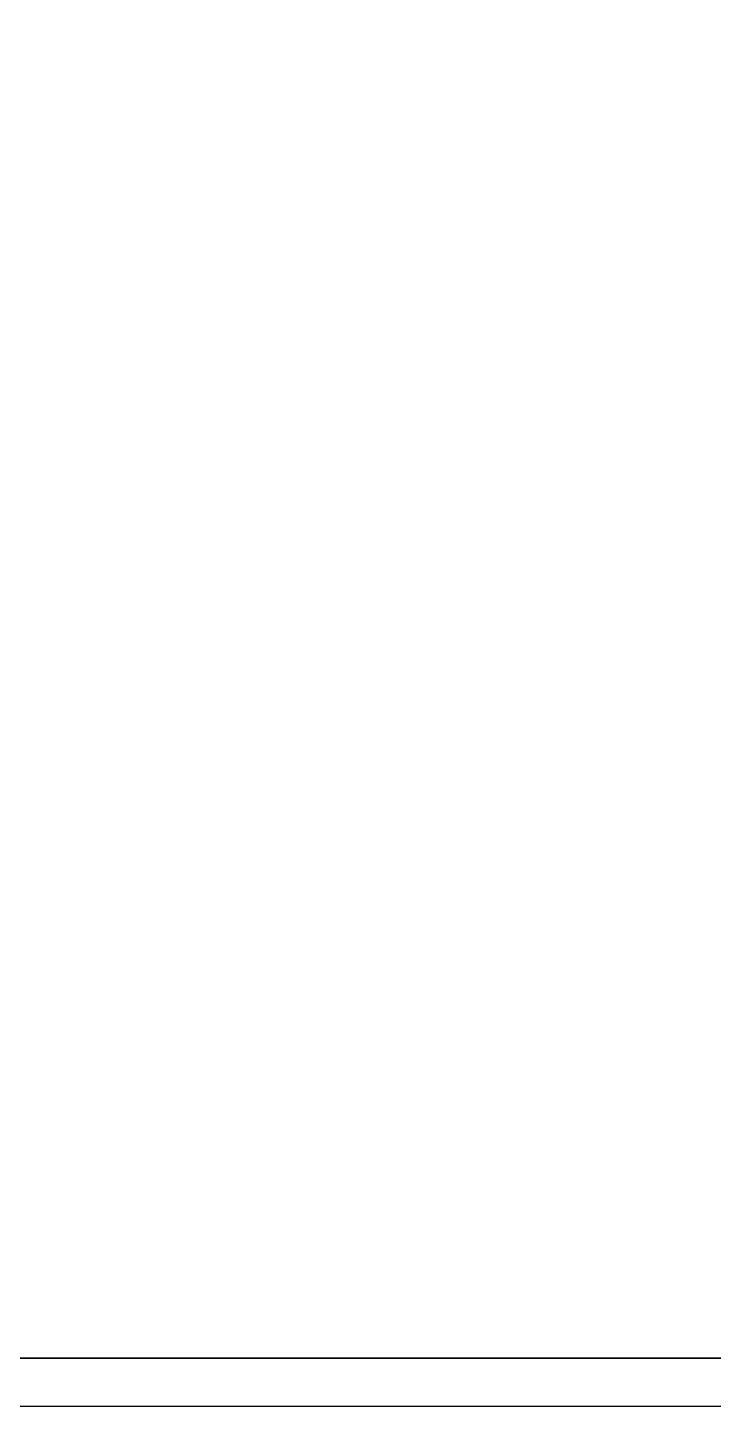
# Model space of a CAD drawing. Header units: millimetres. Extents: x 36820 to 41163, y -3485 to -2358.
# Drawn here: x 40574.3 to 40716.3, y -3068.8 to -2783.4 of the extents above; entities that cross this region are included whole.
import ezdxf

# ---------------------------------------------------------------- set-up
doc = ezdxf.new("R2010")
doc.units = ezdxf.units.MM
doc.header["$LTSCALE"] = 6
doc.layers.add('bc', color=7, linetype='Continuous')

msp = doc.modelspace()

# ---------------------------------------------------------------- linework, layer by layer
at = {"layer": 'bc', "color": 2, "linetype": 'Continuous', "ltscale": 0.13}
msp.add_lwpolyline([(39433.086, -2474.821), (40904.836, -2474.821), (40904.836, -3068.821), (39433.086, -3068.821)], close=True, dxfattribs=at)
msp.add_lwpolyline([(39433.086, -2474.821), (40904.836, -2474.821), (40904.836, -3068.821), (39433.086, -3068.821)], close=True, dxfattribs=at)
msp.add_lwpolyline([(39433.086, -2474.821), (40904.836, -2474.821), (40904.836, -3068.821), (39433.086, -3068.821)], close=True, dxfattribs=at)
at = {"layer": 'bc', "color": 2, "linetype": 'Continuous', "ltscale": 0.13, "const_width": 0.3}
msp.add_lwpolyline([(39458.086, -2484.821), (40894.836, -2484.821), (40894.836, -3058.821), (39458.086, -3058.821)], close=True, dxfattribs=at)
msp.add_lwpolyline([(39458.086, -2484.821), (40894.836, -2484.821), (40894.836, -3058.821), (39458.086, -3058.821)], close=True, dxfattribs=at)
msp.add_lwpolyline([(39458.086, -2484.821), (40894.836, -2484.821), (40894.836, -3058.821), (39458.086, -3058.821)], close=True, dxfattribs=at)

doc.saveas('drawing.dxf')
